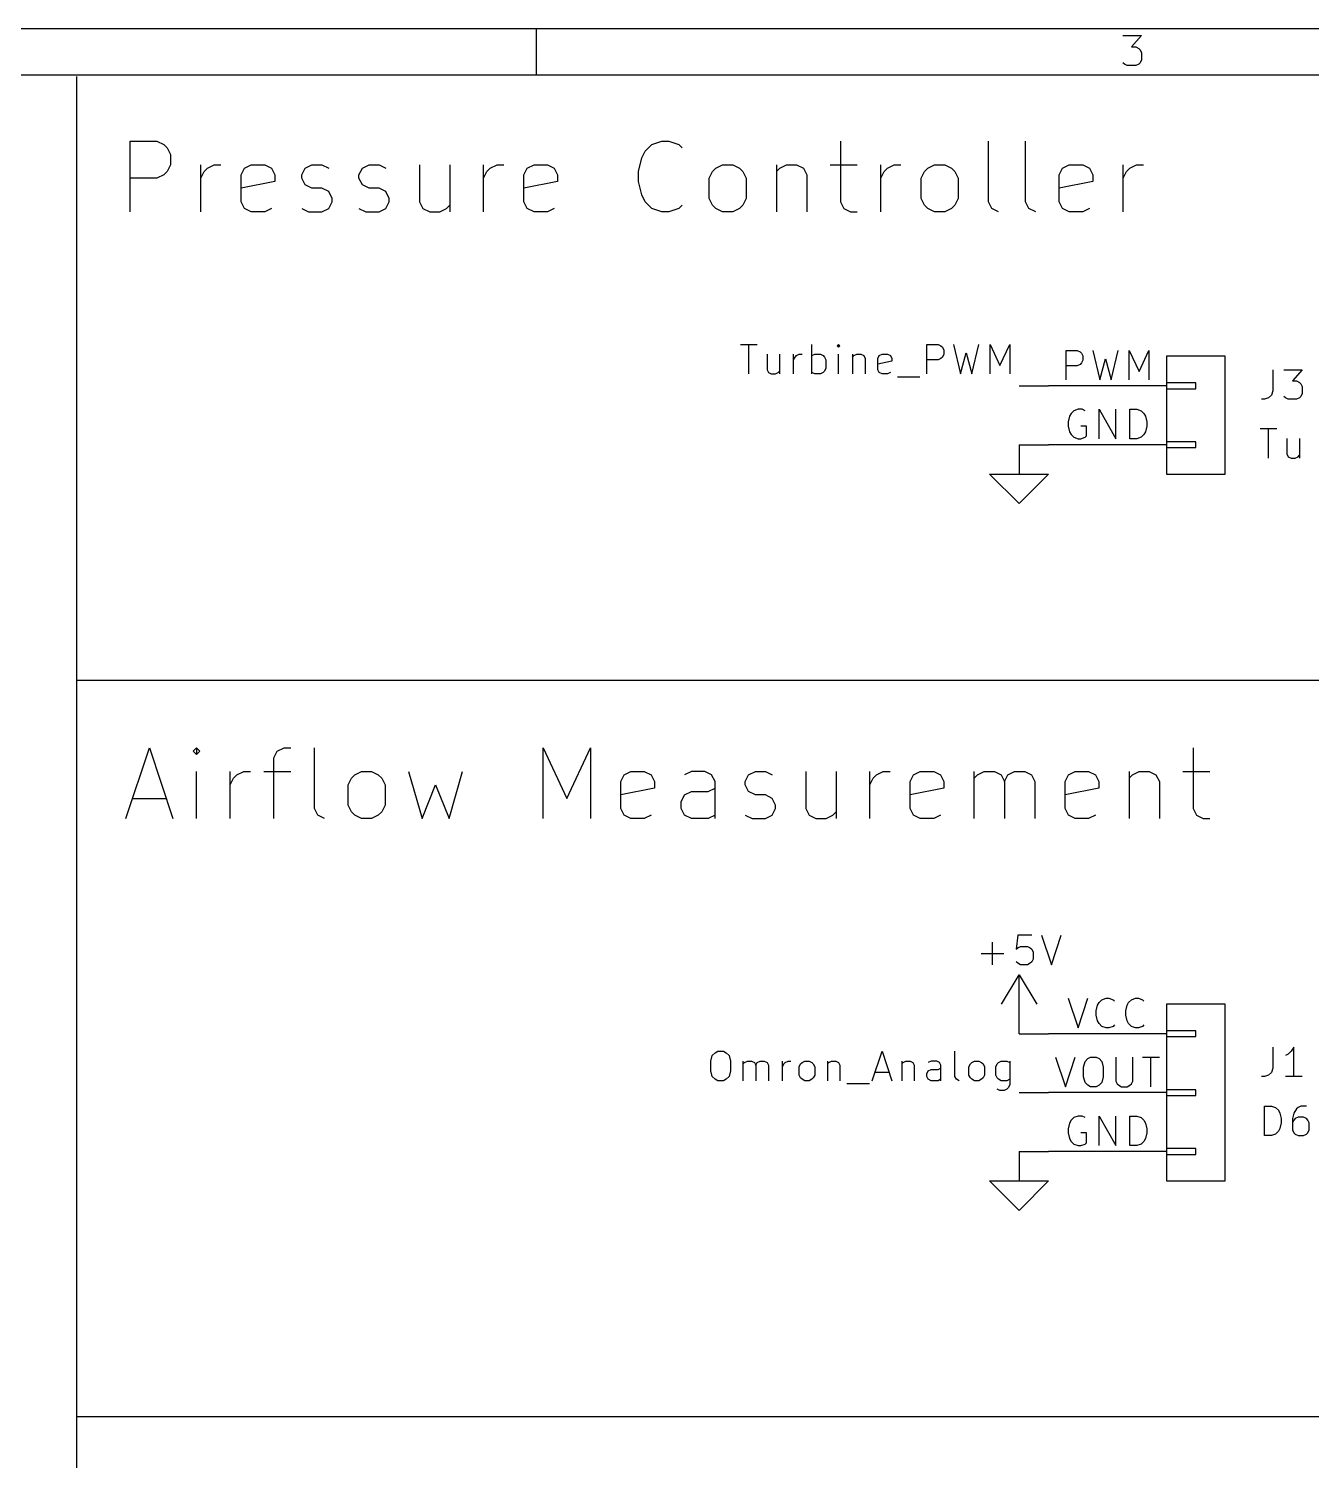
# Model space of a CAD drawing. Header units: inches. Extents: x 0.39 to 7.87, y -5.43 to -0.39.
# Drawn here: x 3.469 to 5.646, y -2.824 to -0.394 of the extents above; entities that cross this region are included whole.
import ezdxf

# ---------------------------------------------------------------- set-up
doc = ezdxf.new("R2010")
doc.units = ezdxf.units.IN
doc.header["$MEASUREMENT"] = 0
for name, color, linetype in [('GREENSIXTYFIVE', 129, 'CONTINUOUS'), ('LIGHTBLUE', 172, 'CONTINUOUS'), ('LIGHTGREEN', 92, 'CONTINUOUS'), ('LIGHTRED', 12, 'CONTINUOUS'), ('RED', 14, 'CONTINUOUS'), ('REDSIX', 19, 'CONTINUOUS'), ('WHITE', 250, 'CONTINUOUS')]:
    doc.layers.add(name, color=color, linetype=linetype)

msp = doc.modelspace()

# ---------------------------------------------------------------- linework, layer by layer
at = {"layer": 'GREENSIXTYFIVE', "linetype": 'CONTINUOUS'}
for p, q in [((5.5806, -0.9728), (5.5806, -1.0085)), ((5.5806, -0.9728), (5.5806, -1.0085)), ((5.5996, -0.9728), (5.6306, -0.9728)), ((5.5996, -0.9728), (5.6306, -0.9728)), ((5.6306, -0.9728), (5.6139, -0.9918)), ((5.6306, -0.9728), (5.6139, -0.9918)), ((5.6139, -0.9918), (5.621, -0.9918)), ((5.6139, -0.9918), (5.621, -0.9918)), ((5.621, -0.9918), (5.6258, -0.9942)), ((5.621, -0.9918), (5.6258, -0.9942)), ((5.6258, -0.9942), (5.6282, -0.9966)), ((5.6258, -0.9942), (5.6282, -0.9966)), ((5.5734, -1.0204), (5.5663, -1.0228)), ((5.5734, -1.0204), (5.5663, -1.0228)), ((5.5782, -1.0157), (5.5734, -1.0204)), ((5.5782, -1.0157), (5.5734, -1.0204)), ((5.5806, -1.0085), (5.5782, -1.0157)), ((5.5806, -1.0085), (5.5782, -1.0157)), ((5.602, -1.0204), (5.5996, -1.018)), ((5.602, -1.0204), (5.5996, -1.018)), ((5.6068, -1.0228), (5.602, -1.0204)), ((5.6068, -1.0228), (5.602, -1.0204)), ((5.6258, -1.0204), (5.621, -1.0228)), ((5.6258, -1.0204), (5.621, -1.0228)), ((5.6282, -1.018), (5.6258, -1.0204)), ((5.6282, -1.018), (5.6258, -1.0204)), ((5.6282, -0.9966), (5.6306, -1.0014)), ((5.6282, -0.9966), (5.6306, -1.0014)), ((5.6306, -1.0133), (5.6282, -1.018)), ((5.6306, -1.0133), (5.6282, -1.018)), ((5.6306, -1.0014), (5.6306, -1.0133)), ((5.6306, -1.0014), (5.6306, -1.0133)), ((5.5663, -1.0228), (5.5615, -1.0228)), ((5.5663, -1.0228), (5.5615, -1.0228)), ((5.621, -1.0228), (5.6068, -1.0228)), ((5.621, -1.0228), (5.6068, -1.0228)), ((5.5591, -1.0728), (5.5877, -1.0728)), ((5.5591, -1.0728), (5.5877, -1.0728)), ((5.5734, -1.1228), (5.5734, -1.0728)), ((5.5734, -1.1228), (5.5734, -1.0728)), ((5.6044, -1.0895), (5.6044, -1.1157)), ((5.6044, -1.0895), (5.6044, -1.1157)), ((5.6258, -1.0895), (5.6258, -1.1228)), ((5.6258, -1.0895), (5.6258, -1.1228)), ((5.6044, -1.1157), (5.6068, -1.1204)), ((5.6044, -1.1157), (5.6068, -1.1204)), ((5.6234, -1.1204), (5.6258, -1.118)), ((5.6234, -1.1204), (5.6258, -1.118)), ((5.6068, -1.1204), (5.6115, -1.1228)), ((5.6068, -1.1204), (5.6115, -1.1228)), ((5.6115, -1.1228), (5.6187, -1.1228)), ((5.6115, -1.1228), (5.6187, -1.1228)), ((5.6187, -1.1228), (5.6234, -1.1204)), ((5.6187, -1.1228), (5.6234, -1.1204)), ((5.1476, -1.9328), (5.1452, -1.9566)), ((5.1476, -1.9328), (5.1452, -1.9566)), ((5.1714, -1.9328), (5.1476, -1.9328)), ((5.1714, -1.9328), (5.1476, -1.9328)), ((5.1881, -1.9328), (5.2048, -1.9828)), ((5.1881, -1.9328), (5.2048, -1.9828)), ((5.2048, -1.9828), (5.2214, -1.9328)), ((5.2048, -1.9828), (5.2214, -1.9328)), ((5.0857, -1.9638), (5.1238, -1.9638)), ((5.0857, -1.9638), (5.1238, -1.9638)), ((5.1048, -1.9828), (5.1048, -1.9447)), ((5.1048, -1.9828), (5.1048, -1.9447)), ((5.1452, -1.9566), (5.1476, -1.9542)), ((5.1452, -1.9566), (5.1476, -1.9542)), ((5.1476, -1.9542), (5.1524, -1.9519)), ((5.1476, -1.9542), (5.1524, -1.9519)), ((5.1524, -1.9519), (5.1643, -1.9519)), ((5.1524, -1.9519), (5.1643, -1.9519)), ((5.1643, -1.9519), (5.169, -1.9542)), ((5.1643, -1.9519), (5.169, -1.9542)), ((5.169, -1.9542), (5.1714, -1.9566)), ((5.169, -1.9542), (5.1714, -1.9566)), ((5.1714, -1.9566), (5.1738, -1.9614)), ((5.1714, -1.9566), (5.1738, -1.9614)), ((5.1738, -1.9614), (5.1738, -1.9733)), ((5.1738, -1.9614), (5.1738, -1.9733)), ((5.1476, -1.9804), (5.1452, -1.978)), ((5.1476, -1.9804), (5.1452, -1.978)), ((5.1524, -1.9828), (5.1476, -1.9804)), ((5.1524, -1.9828), (5.1476, -1.9804)), ((5.1643, -1.9828), (5.1524, -1.9828)), ((5.1643, -1.9828), (5.1524, -1.9828)), ((5.169, -1.9804), (5.1643, -1.9828)), ((5.169, -1.9804), (5.1643, -1.9828)), ((5.1714, -1.978), (5.169, -1.9804)), ((5.1714, -1.978), (5.169, -1.9804)), ((5.1738, -1.9733), (5.1714, -1.978)), ((5.1738, -1.9733), (5.1714, -1.978)), ((5.5806, -2.1228), (5.5806, -2.1585)), ((5.5806, -2.1228), (5.5806, -2.1585)), ((5.6068, -2.1347), (5.602, -2.1371)), ((5.6068, -2.1347), (5.602, -2.1371)), ((5.6115, -2.1299), (5.6068, -2.1347)), ((5.6115, -2.1299), (5.6068, -2.1347)), ((5.6163, -2.1228), (5.6115, -2.1299)), ((5.6163, -2.1228), (5.6115, -2.1299)), ((5.6163, -2.1728), (5.6163, -2.1228)), ((5.6163, -2.1728), (5.6163, -2.1228)), ((5.5806, -2.1585), (5.5782, -2.1657)), ((5.5806, -2.1585), (5.5782, -2.1657)), ((5.5663, -2.1728), (5.5615, -2.1728)), ((5.5663, -2.1728), (5.5615, -2.1728)), ((5.5734, -2.1704), (5.5663, -2.1728)), ((5.5734, -2.1704), (5.5663, -2.1728)), ((5.5782, -2.1657), (5.5734, -2.1704)), ((5.5782, -2.1657), (5.5734, -2.1704)), ((5.6306, -2.1728), (5.602, -2.1728)), ((5.6306, -2.1728), (5.602, -2.1728)), ((5.5663, -2.2728), (5.5663, -2.2228)), ((5.5663, -2.2228), (5.5782, -2.2228)), ((5.5663, -2.2728), (5.5663, -2.2228)), ((5.5663, -2.2228), (5.5782, -2.2228)), ((5.5782, -2.2228), (5.5853, -2.2252)), ((5.5782, -2.2228), (5.5853, -2.2252)), ((5.5853, -2.2252), (5.5901, -2.2299)), ((5.5853, -2.2252), (5.5901, -2.2299)), ((5.5901, -2.2299), (5.5925, -2.2347)), ((5.5901, -2.2299), (5.5925, -2.2347)), ((5.5925, -2.2347), (5.5949, -2.2442)), ((5.5925, -2.2347), (5.5949, -2.2442)), ((5.6163, -2.2347), (5.6139, -2.2442)), ((5.6163, -2.2347), (5.6139, -2.2442)), ((5.621, -2.2276), (5.6163, -2.2347)), ((5.621, -2.2276), (5.6163, -2.2347)), ((5.6234, -2.2252), (5.621, -2.2276)), ((5.6234, -2.2252), (5.621, -2.2276)), ((5.6282, -2.2228), (5.6234, -2.2252)), ((5.6282, -2.2228), (5.6234, -2.2252)), ((5.6377, -2.2228), (5.6282, -2.2228)), ((5.6377, -2.2228), (5.6282, -2.2228)), ((5.5949, -2.2514), (5.5925, -2.2609)), ((5.5949, -2.2514), (5.5925, -2.2609)), ((5.5949, -2.2442), (5.5949, -2.2514)), ((5.5949, -2.2442), (5.5949, -2.2514)), ((5.6139, -2.2442), (5.6139, -2.2633)), ((5.6139, -2.2442), (5.6139, -2.2633)), ((5.6163, -2.2466), (5.6139, -2.2514)), ((5.6163, -2.2466), (5.6139, -2.2514)), ((5.6187, -2.2442), (5.6163, -2.2466)), ((5.6187, -2.2442), (5.6163, -2.2466)), ((5.6234, -2.2418), (5.6187, -2.2442)), ((5.6234, -2.2418), (5.6187, -2.2442)), ((5.6329, -2.2418), (5.6234, -2.2418)), ((5.6329, -2.2418), (5.6234, -2.2418)), ((5.6377, -2.2442), (5.6329, -2.2418)), ((5.6377, -2.2442), (5.6329, -2.2418)), ((5.6401, -2.2466), (5.6377, -2.2442)), ((5.6401, -2.2466), (5.6377, -2.2442)), ((5.6425, -2.2514), (5.6401, -2.2466)), ((5.6425, -2.2514), (5.6401, -2.2466)), ((5.6425, -2.2633), (5.6425, -2.2514)), ((5.6425, -2.2633), (5.6425, -2.2514)), ((5.5782, -2.2728), (5.5663, -2.2728)), ((5.5782, -2.2728), (5.5663, -2.2728)), ((5.5853, -2.2704), (5.5782, -2.2728)), ((5.5853, -2.2704), (5.5782, -2.2728)), ((5.5901, -2.2657), (5.5853, -2.2704)), ((5.5901, -2.2657), (5.5853, -2.2704)), ((5.5925, -2.2609), (5.5901, -2.2657)), ((5.5925, -2.2609), (5.5901, -2.2657)), ((5.6139, -2.2633), (5.6163, -2.268)), ((5.6139, -2.2633), (5.6163, -2.268)), ((5.6163, -2.268), (5.6187, -2.2704)), ((5.6163, -2.268), (5.6187, -2.2704)), ((5.6187, -2.2704), (5.6234, -2.2728)), ((5.6187, -2.2704), (5.6234, -2.2728)), ((5.6234, -2.2728), (5.6329, -2.2728)), ((5.6234, -2.2728), (5.6329, -2.2728)), ((5.6329, -2.2728), (5.6377, -2.2704)), ((5.6329, -2.2728), (5.6377, -2.2704)), ((5.6377, -2.2704), (5.6401, -2.268)), ((5.6377, -2.2704), (5.6401, -2.268)), ((5.6401, -2.268), (5.6425, -2.2633)), ((5.6401, -2.268), (5.6425, -2.2633))]:
    msp.add_line(p, q, dxfattribs=at)
at = {"layer": 'LIGHTBLUE', "linetype": 'CONTINUOUS'}
for p, q in [((3.55, -0.475), (3.55, -4.1)), ((3.6409, -0.7047), (3.6409, -0.5847)), ((3.6409, -0.5847), (3.6866, -0.5847)), ((3.6866, -0.5847), (3.698, -0.5904)), ((3.698, -0.5904), (3.7038, -0.5961)), ((3.7038, -0.5961), (3.7095, -0.6076)), ((3.7095, -0.6076), (3.7095, -0.6247)), ((4.5095, -0.6133), (4.5152, -0.6018)), ((4.5152, -0.6018), (4.5266, -0.5904)), ((4.5266, -0.5904), (4.5438, -0.5847)), ((4.5438, -0.5847), (4.5552, -0.5847)), ((4.5552, -0.5847), (4.5723, -0.5904)), ((4.5723, -0.5904), (4.5781, -0.5961)), ((4.8466, -0.5847), (4.8466, -0.6876)), ((5.0981, -0.6876), (5.0981, -0.5847)), ((5.1609, -0.6876), (5.1609, -0.5847)), ((3.7095, -0.6247), (3.7038, -0.6361)), ((3.7609, -0.7047), (3.7609, -0.6247)), ((3.7666, -0.6361), (3.7723, -0.6304)), ((3.7723, -0.6304), (3.7838, -0.6247)), ((3.7838, -0.6247), (3.7952, -0.6247)), ((3.8295, -0.6418), (3.8352, -0.6304)), ((3.8352, -0.6304), (3.8466, -0.6247)), ((3.8466, -0.6247), (3.8695, -0.6247)), ((3.8695, -0.6247), (3.8809, -0.6304)), ((3.8809, -0.6304), (3.8866, -0.6418)), ((3.9323, -0.6418), (3.9381, -0.6304)), ((3.9381, -0.6304), (3.9495, -0.6247)), ((3.9495, -0.6247), (3.9666, -0.6247)), ((3.9666, -0.6247), (3.9781, -0.6304)), ((4.0295, -0.6418), (4.0352, -0.6304)), ((4.0352, -0.6304), (4.0466, -0.6247)), ((4.0466, -0.6247), (4.0638, -0.6247)), ((4.0638, -0.6247), (4.0752, -0.6304)), ((4.1323, -0.6247), (4.1323, -0.6876)), ((4.1838, -0.6247), (4.1838, -0.7047)), ((4.2409, -0.7047), (4.2409, -0.6247)), ((4.2466, -0.6361), (4.2523, -0.6304)), ((4.2523, -0.6304), (4.2638, -0.6247)), ((4.2638, -0.6247), (4.2752, -0.6247)), ((4.3095, -0.6418), (4.3152, -0.6304)), ((4.3152, -0.6304), (4.3266, -0.6247)), ((4.3266, -0.6247), (4.3495, -0.6247)), ((4.3495, -0.6247), (4.3609, -0.6304)), ((4.3609, -0.6304), (4.3666, -0.6418)), ((4.5038, -0.6361), (4.5095, -0.6133)), ((4.6295, -0.6361), (4.6352, -0.6304)), ((4.6352, -0.6304), (4.6466, -0.6247)), ((4.6466, -0.6247), (4.6638, -0.6247)), ((4.6638, -0.6247), (4.6752, -0.6304)), ((4.6752, -0.6304), (4.6809, -0.6361)), ((4.7381, -0.6247), (4.7381, -0.7047)), ((4.7381, -0.6361), (4.7438, -0.6304)), ((4.7438, -0.6304), (4.7552, -0.6247)), ((4.7552, -0.6247), (4.7723, -0.6247)), ((4.7723, -0.6247), (4.7838, -0.6304)), ((4.7838, -0.6304), (4.7895, -0.6418)), ((4.8295, -0.6247), (4.8752, -0.6247)), ((4.9152, -0.7047), (4.9152, -0.6247)), ((4.9209, -0.6361), (4.9266, -0.6304)), ((4.9266, -0.6304), (4.938, -0.6247)), ((4.938, -0.6247), (4.9495, -0.6247)), ((4.9895, -0.6361), (4.9952, -0.6304)), ((4.9952, -0.6304), (5.0066, -0.6247)), ((5.0066, -0.6247), (5.0238, -0.6247)), ((5.0238, -0.6247), (5.0352, -0.6304)), ((5.0352, -0.6304), (5.0409, -0.6361)), ((5.2181, -0.6418), (5.2238, -0.6304)), ((5.2238, -0.6304), (5.2352, -0.6247)), ((5.2352, -0.6247), (5.2581, -0.6247)), ((5.2581, -0.6247), (5.2695, -0.6304)), ((5.2695, -0.6304), (5.2752, -0.6418)), ((5.3266, -0.7047), (5.3266, -0.6247)), ((5.3323, -0.6361), (5.3381, -0.6304)), ((5.3381, -0.6304), (5.3495, -0.6247)), ((5.3495, -0.6247), (5.3609, -0.6247)), ((3.6866, -0.6476), (3.6409, -0.6476)), ((3.698, -0.6418), (3.6866, -0.6476)), ((3.7038, -0.6361), (3.698, -0.6418)), ((3.7609, -0.6476), (3.7666, -0.6361)), ((3.8295, -0.6876), (3.8295, -0.6418)), ((3.8866, -0.6533), (3.8295, -0.6647)), ((3.8866, -0.6418), (3.8866, -0.6533)), ((3.9323, -0.6476), (3.9323, -0.6418)), ((3.9381, -0.659), (3.9323, -0.6476)), ((4.0295, -0.6476), (4.0295, -0.6418)), ((4.0352, -0.659), (4.0295, -0.6476)), ((4.2409, -0.6476), (4.2466, -0.6361)), ((4.3095, -0.6876), (4.3095, -0.6418)), ((4.3666, -0.6533), (4.3095, -0.6647)), ((4.3666, -0.6418), (4.3666, -0.6533)), ((4.5038, -0.6533), (4.5038, -0.6361)), ((4.5095, -0.6761), (4.5038, -0.6533)), ((4.6238, -0.6476), (4.6295, -0.6361)), ((4.6238, -0.6818), (4.6238, -0.6476)), ((4.6809, -0.6361), (4.6866, -0.6476)), ((4.6866, -0.6476), (4.6866, -0.6818)), ((4.7895, -0.6418), (4.7895, -0.7047)), ((4.9152, -0.6476), (4.9209, -0.6361)), ((4.9838, -0.6476), (4.9895, -0.6361)), ((4.9838, -0.6818), (4.9838, -0.6476)), ((5.0409, -0.6361), (5.0466, -0.6476)), ((5.0466, -0.6476), (5.0466, -0.6818)), ((5.2181, -0.6876), (5.2181, -0.6418)), ((5.2752, -0.6533), (5.2181, -0.6647)), ((5.2752, -0.6418), (5.2752, -0.6533)), ((5.3266, -0.6476), (5.3323, -0.6361)), ((3.9495, -0.6647), (3.9381, -0.659)), ((3.9666, -0.6647), (3.9495, -0.6647)), ((3.9781, -0.6704), (3.9666, -0.6647)), ((3.9838, -0.6818), (3.9781, -0.6704)), ((4.0466, -0.6647), (4.0352, -0.659)), ((4.0638, -0.6647), (4.0466, -0.6647)), ((4.0752, -0.6704), (4.0638, -0.6647)), ((4.0809, -0.6818), (4.0752, -0.6704)), ((4.5152, -0.6876), (4.5095, -0.6761)), ((3.8352, -0.699), (3.8295, -0.6876)), ((3.8466, -0.7047), (3.8352, -0.699)), ((3.8695, -0.7047), (3.8466, -0.7047)), ((3.8809, -0.699), (3.8695, -0.7047)), ((3.9323, -0.699), (3.9438, -0.7047)), ((3.9438, -0.7047), (3.9666, -0.7047)), ((3.9666, -0.7047), (3.9781, -0.699)), ((3.9781, -0.699), (3.9838, -0.6876)), ((3.9838, -0.6876), (3.9838, -0.6818)), ((4.0295, -0.699), (4.0409, -0.7047)), ((4.0409, -0.7047), (4.0638, -0.7047)), ((4.0638, -0.7047), (4.0752, -0.699)), ((4.0752, -0.699), (4.0809, -0.6876)), ((4.0809, -0.6876), (4.0809, -0.6818)), ((4.1323, -0.6876), (4.138, -0.699)), ((4.138, -0.699), (4.1495, -0.7047)), ((4.1495, -0.7047), (4.1666, -0.7047)), ((4.1666, -0.7047), (4.178, -0.699)), ((4.178, -0.699), (4.1838, -0.6933)), ((4.3152, -0.699), (4.3095, -0.6876)), ((4.3266, -0.7047), (4.3152, -0.699)), ((4.3495, -0.7047), (4.3266, -0.7047)), ((4.3609, -0.699), (4.3495, -0.7047)), ((4.5266, -0.699), (4.5152, -0.6876)), ((4.5438, -0.7047), (4.5266, -0.699)), ((4.5552, -0.7047), (4.5438, -0.7047)), ((4.5723, -0.699), (4.5552, -0.7047)), ((4.5781, -0.6933), (4.5723, -0.699)), ((4.6295, -0.6933), (4.6238, -0.6818)), ((4.6352, -0.699), (4.6295, -0.6933)), ((4.6466, -0.7047), (4.6352, -0.699)), ((4.6638, -0.7047), (4.6466, -0.7047)), ((4.6752, -0.699), (4.6638, -0.7047)), ((4.6809, -0.6933), (4.6752, -0.699)), ((4.6866, -0.6818), (4.6809, -0.6933)), ((4.8466, -0.6876), (4.8523, -0.699)), ((4.8523, -0.699), (4.8638, -0.7047)), ((4.8638, -0.7047), (4.8752, -0.7047)), ((4.9895, -0.6933), (4.9838, -0.6818)), ((4.9952, -0.699), (4.9895, -0.6933)), ((5.0066, -0.7047), (4.9952, -0.699)), ((5.0238, -0.7047), (5.0066, -0.7047)), ((5.0352, -0.699), (5.0238, -0.7047)), ((5.0409, -0.6933), (5.0352, -0.699)), ((5.0466, -0.6818), (5.0409, -0.6933)), ((5.1038, -0.699), (5.0981, -0.6876)), ((5.1152, -0.7047), (5.1038, -0.699)), ((5.1666, -0.699), (5.1609, -0.6876)), ((5.1781, -0.7047), (5.1666, -0.699)), ((5.2238, -0.699), (5.2181, -0.6876)), ((5.2352, -0.7047), (5.2238, -0.699)), ((5.2581, -0.7047), (5.2352, -0.7047)), ((5.2695, -0.699), (5.2581, -0.7047)), ((3.6338, -1.7347), (3.6738, -1.6147)), ((3.6738, -1.6147), (3.7138, -1.7347)), ((3.7538, -1.6147), (3.748, -1.6204)), ((3.748, -1.6204), (3.7538, -1.6261)), ((3.7595, -1.6204), (3.7538, -1.6147)), ((3.7538, -1.6147), (3.7538, -1.6261)), ((3.7538, -1.6261), (3.7595, -1.6204)), ((3.8852, -1.6318), (3.8909, -1.6204)), ((3.8909, -1.6204), (3.9023, -1.6147)), ((3.9023, -1.6147), (3.9138, -1.6147)), ((3.9538, -1.7176), (3.9538, -1.6147)), ((4.3423, -1.7347), (4.3423, -1.6147)), ((4.3423, -1.6147), (4.3823, -1.7004)), ((4.3823, -1.7004), (4.4223, -1.6147)), ((4.4223, -1.6147), (4.4223, -1.7347)), ((5.4452, -1.6147), (5.4452, -1.7176)), ((3.8852, -1.7347), (3.8852, -1.6318)), ((3.7538, -1.7347), (3.7538, -1.6547)), ((3.8109, -1.7347), (3.8109, -1.6547)), ((3.8109, -1.6776), (3.8166, -1.6661)), ((3.8166, -1.6661), (3.8223, -1.6604)), ((3.8223, -1.6604), (3.8338, -1.6547)), ((3.8338, -1.6547), (3.8452, -1.6547)), ((3.868, -1.6547), (3.9138, -1.6547)), ((4.0109, -1.6776), (4.0166, -1.6661)), ((4.0166, -1.6661), (4.0223, -1.6604)), ((4.0223, -1.6604), (4.0338, -1.6547)), ((4.0338, -1.6547), (4.0509, -1.6547)), ((4.0509, -1.6547), (4.0623, -1.6604)), ((4.0623, -1.6604), (4.0681, -1.6661)), ((4.0681, -1.6661), (4.0738, -1.6776)), ((4.1138, -1.6547), (4.1366, -1.7347)), ((4.1823, -1.7347), (4.2052, -1.6547)), ((4.4738, -1.6718), (4.4795, -1.6604)), ((4.4738, -1.7176), (4.4738, -1.6718)), ((4.4795, -1.6604), (4.4909, -1.6547)), ((4.4909, -1.6547), (4.5138, -1.6547)), ((4.5138, -1.6547), (4.5252, -1.6604)), ((4.5252, -1.6604), (4.5309, -1.6718)), ((4.5309, -1.6718), (4.5309, -1.6833)), ((4.5938, -1.6547), (4.5823, -1.6604)), ((4.6166, -1.6547), (4.5938, -1.6547)), ((4.628, -1.6604), (4.6166, -1.6547)), ((4.6338, -1.6718), (4.628, -1.6604)), ((4.6338, -1.7347), (4.6338, -1.6718)), ((4.6852, -1.6718), (4.6909, -1.6604)), ((4.6852, -1.6776), (4.6852, -1.6718)), ((4.6909, -1.6604), (4.7023, -1.6547)), ((4.7023, -1.6547), (4.7195, -1.6547)), ((4.7195, -1.6547), (4.7309, -1.6604)), ((4.788, -1.6547), (4.788, -1.7176)), ((4.8395, -1.6547), (4.8395, -1.7347)), ((4.8966, -1.7347), (4.8966, -1.6547)), ((4.8966, -1.6776), (4.9023, -1.6661)), ((4.9023, -1.6661), (4.908, -1.6604)), ((4.908, -1.6604), (4.9195, -1.6547)), ((4.9195, -1.6547), (4.9309, -1.6547)), ((4.9652, -1.6718), (4.9709, -1.6604)), ((4.9652, -1.7176), (4.9652, -1.6718)), ((4.9709, -1.6604), (4.9823, -1.6547)), ((4.9823, -1.6547), (5.0052, -1.6547)), ((5.0052, -1.6547), (5.0166, -1.6604)), ((5.0166, -1.6604), (5.0223, -1.6718)), ((5.0223, -1.6718), (5.0223, -1.6833)), ((5.0738, -1.7347), (5.0738, -1.6547)), ((5.0738, -1.6661), (5.0795, -1.6604)), ((5.0795, -1.6604), (5.0909, -1.6547)), ((5.0909, -1.6547), (5.108, -1.6547)), ((5.108, -1.6547), (5.1195, -1.6604)), ((5.1195, -1.6604), (5.1252, -1.6718)), ((5.1252, -1.6718), (5.1309, -1.6604)), ((5.1252, -1.6718), (5.1252, -1.7347)), ((5.1309, -1.6604), (5.1423, -1.6547)), ((5.1423, -1.6547), (5.1595, -1.6547)), ((5.1595, -1.6547), (5.1709, -1.6604)), ((5.1709, -1.6604), (5.1766, -1.6718)), ((5.1766, -1.6718), (5.1766, -1.7347)), ((5.228, -1.6718), (5.2338, -1.6604)), ((5.228, -1.7176), (5.228, -1.6718)), ((5.2338, -1.6604), (5.2452, -1.6547)), ((5.2452, -1.6547), (5.268, -1.6547)), ((5.268, -1.6547), (5.2795, -1.6604)), ((5.2795, -1.6604), (5.2852, -1.6718)), ((5.2852, -1.6718), (5.2852, -1.6833)), ((5.3366, -1.6547), (5.3366, -1.7347)), ((5.3366, -1.6661), (5.3423, -1.6604)), ((5.3423, -1.6604), (5.3538, -1.6547)), ((5.3538, -1.6547), (5.3709, -1.6547)), ((5.3709, -1.6547), (5.3823, -1.6604)), ((5.3823, -1.6604), (5.3881, -1.6718)), ((5.3881, -1.6718), (5.3881, -1.7347)), ((5.428, -1.6547), (5.4738, -1.6547)), ((3.6452, -1.7004), (3.7023, -1.7004)), ((4.0109, -1.7118), (4.0109, -1.6776)), ((4.0738, -1.6776), (4.0738, -1.7118)), ((4.1366, -1.7347), (4.1595, -1.6776)), ((4.1595, -1.6776), (4.1823, -1.7347)), ((4.5309, -1.6833), (4.4738, -1.6947)), ((4.5766, -1.7061), (4.5823, -1.6947)), ((4.5823, -1.6947), (4.5938, -1.689)), ((4.5938, -1.689), (4.6223, -1.689)), ((4.6223, -1.689), (4.6338, -1.6833)), ((4.6909, -1.689), (4.6852, -1.6776)), ((4.7023, -1.6947), (4.6909, -1.689)), ((4.7195, -1.6947), (4.7023, -1.6947)), ((4.7309, -1.7004), (4.7195, -1.6947)), ((4.7366, -1.7118), (4.7309, -1.7004)), ((5.0223, -1.6833), (4.9652, -1.6947)), ((5.2852, -1.6833), (5.228, -1.6947)), ((3.9595, -1.729), (3.9538, -1.7176)), ((4.0166, -1.7233), (4.0109, -1.7118)), ((4.0223, -1.729), (4.0166, -1.7233)), ((4.0681, -1.7233), (4.0623, -1.729)), ((4.0738, -1.7118), (4.0681, -1.7233)), ((4.4795, -1.729), (4.4738, -1.7176)), ((4.5766, -1.7176), (4.5766, -1.7061)), ((4.5823, -1.729), (4.5766, -1.7176)), ((4.7309, -1.729), (4.7366, -1.7176)), ((4.7366, -1.7176), (4.7366, -1.7118)), ((4.788, -1.7176), (4.7938, -1.729)), ((4.8338, -1.729), (4.8395, -1.7233)), ((4.9709, -1.729), (4.9652, -1.7176)), ((5.2338, -1.729), (5.228, -1.7176)), ((5.4452, -1.7176), (5.4509, -1.729)), ((3.9709, -1.7347), (3.9595, -1.729)), ((4.0338, -1.7347), (4.0223, -1.729)), ((4.0509, -1.7347), (4.0338, -1.7347)), ((4.0623, -1.729), (4.0509, -1.7347)), ((4.4909, -1.7347), (4.4795, -1.729)), ((4.5138, -1.7347), (4.4909, -1.7347)), ((4.5252, -1.729), (4.5138, -1.7347)), ((4.5938, -1.7347), (4.5823, -1.729)), ((4.6223, -1.7347), (4.5938, -1.7347)), ((4.6338, -1.729), (4.6223, -1.7347)), ((4.6852, -1.729), (4.6966, -1.7347)), ((4.6966, -1.7347), (4.7195, -1.7347)), ((4.7195, -1.7347), (4.7309, -1.729)), ((4.7938, -1.729), (4.8052, -1.7347)), ((4.8052, -1.7347), (4.8223, -1.7347)), ((4.8223, -1.7347), (4.8338, -1.729)), ((4.9823, -1.7347), (4.9709, -1.729)), ((5.0052, -1.7347), (4.9823, -1.7347)), ((5.0166, -1.729), (5.0052, -1.7347)), ((5.2452, -1.7347), (5.2338, -1.729)), ((5.268, -1.7347), (5.2452, -1.7347)), ((5.2795, -1.729), (5.268, -1.7347)), ((5.4509, -1.729), (5.4623, -1.7347)), ((5.4623, -1.7347), (5.4738, -1.7347))]:
    msp.add_line(p, q, dxfattribs=at)
at = {"layer": 'LIGHTGREEN', "linetype": 'CONTINUOUS'}
for p, q in [((5.15, -1), (5.2, -1)), ((5.15, -1.1), (5.2, -1.1)), ((3.55, -1.5), (7.8, -1.5)), ((5.15, -2.1), (5.2, -2.1)), ((5.15, -2.2), (5.2, -2.2)), ((5.15, -2.3), (5.2, -2.3)), ((3.55, -2.75), (7.8, -2.75))]:
    msp.add_line(p, q, dxfattribs=at)
at = {"layer": 'LIGHTRED', "linetype": 'CONTINUOUS'}
for p, q in [((5.2298, -0.9899), (5.2298, -0.9399)), ((5.2298, -0.9399), (5.2488, -0.9399)), ((5.2298, -0.9899), (5.2298, -0.9399)), ((5.2298, -0.9399), (5.2488, -0.9399)), ((5.2488, -0.9399), (5.2536, -0.9423)), ((5.2488, -0.9399), (5.2536, -0.9423)), ((5.2536, -0.9423), (5.256, -0.9446)), ((5.2536, -0.9423), (5.256, -0.9446)), ((5.256, -0.9446), (5.2583, -0.9494)), ((5.256, -0.9446), (5.2583, -0.9494)), ((5.275, -0.9399), (5.2869, -0.9899)), ((5.275, -0.9399), (5.2869, -0.9899)), ((5.306, -0.9899), (5.3179, -0.9399)), ((5.306, -0.9899), (5.3179, -0.9399)), ((5.3369, -0.9899), (5.3369, -0.9399)), ((5.3369, -0.9399), (5.3536, -0.9756)), ((5.3369, -0.9899), (5.3369, -0.9399)), ((5.3369, -0.9399), (5.3536, -0.9756)), ((5.3536, -0.9756), (5.3702, -0.9399)), ((5.3536, -0.9756), (5.3702, -0.9399)), ((5.3702, -0.9399), (5.3702, -0.9899)), ((5.3702, -0.9399), (5.3702, -0.9899)), ((5.2488, -0.9661), (5.2298, -0.9661)), ((5.2488, -0.9661), (5.2298, -0.9661)), ((5.2536, -0.9637), (5.2488, -0.9661)), ((5.2536, -0.9637), (5.2488, -0.9661)), ((5.256, -0.9613), (5.2536, -0.9637)), ((5.256, -0.9613), (5.2536, -0.9637)), ((5.2583, -0.9565), (5.256, -0.9613)), ((5.2583, -0.9565), (5.256, -0.9613)), ((5.2583, -0.9494), (5.2583, -0.9565)), ((5.2583, -0.9494), (5.2583, -0.9565)), ((5.2869, -0.9899), (5.2964, -0.9542)), ((5.2869, -0.9899), (5.2964, -0.9542)), ((5.2964, -0.9542), (5.306, -0.9899)), ((5.2964, -0.9542), (5.306, -0.9899)), ((5.2429, -1.0423), (5.2381, -1.047)), ((5.2429, -1.0423), (5.2381, -1.047)), ((5.25, -1.0399), (5.2429, -1.0423)), ((5.25, -1.0399), (5.2429, -1.0423)), ((5.2571, -1.0399), (5.25, -1.0399)), ((5.2571, -1.0399), (5.25, -1.0399)), ((5.2619, -1.0423), (5.2571, -1.0399)), ((5.2619, -1.0423), (5.2571, -1.0399)), ((5.2857, -1.0899), (5.2857, -1.0399)), ((5.2857, -1.0399), (5.3143, -1.0899)), ((5.2857, -1.0899), (5.2857, -1.0399)), ((5.2857, -1.0399), (5.3143, -1.0899)), ((5.3143, -1.0899), (5.3143, -1.0399)), ((5.3143, -1.0899), (5.3143, -1.0399)), ((5.3381, -1.0899), (5.3381, -1.0399)), ((5.3381, -1.0399), (5.35, -1.0399)), ((5.3381, -1.0899), (5.3381, -1.0399)), ((5.3381, -1.0399), (5.35, -1.0399)), ((5.35, -1.0399), (5.3571, -1.0423)), ((5.35, -1.0399), (5.3571, -1.0423)), ((5.3571, -1.0423), (5.3619, -1.047)), ((5.3571, -1.0423), (5.3619, -1.047)), ((5.2357, -1.0518), (5.2333, -1.0613)), ((5.2357, -1.0518), (5.2333, -1.0613)), ((5.2333, -1.0613), (5.2333, -1.0684)), ((5.2333, -1.0613), (5.2333, -1.0684)), ((5.2333, -1.0684), (5.2357, -1.078)), ((5.2333, -1.0684), (5.2357, -1.078)), ((5.2381, -1.047), (5.2357, -1.0518)), ((5.2381, -1.047), (5.2357, -1.0518)), ((5.2643, -1.0684), (5.2548, -1.0684)), ((5.2643, -1.0684), (5.2548, -1.0684)), ((5.2643, -1.0851), (5.2643, -1.0684)), ((5.2643, -1.0851), (5.2643, -1.0684)), ((5.3619, -1.047), (5.3643, -1.0518)), ((5.3619, -1.047), (5.3643, -1.0518)), ((5.3643, -1.0518), (5.3667, -1.0613)), ((5.3643, -1.0518), (5.3667, -1.0613)), ((5.3667, -1.0684), (5.3643, -1.078)), ((5.3667, -1.0684), (5.3643, -1.078)), ((5.3667, -1.0613), (5.3667, -1.0684)), ((5.3667, -1.0613), (5.3667, -1.0684)), ((5.2357, -1.078), (5.2381, -1.0827)), ((5.2357, -1.078), (5.2381, -1.0827)), ((5.2381, -1.0827), (5.2429, -1.0875)), ((5.2381, -1.0827), (5.2429, -1.0875)), ((5.2429, -1.0875), (5.25, -1.0899)), ((5.2429, -1.0875), (5.25, -1.0899)), ((5.25, -1.0899), (5.2548, -1.0899)), ((5.25, -1.0899), (5.2548, -1.0899)), ((5.2548, -1.0899), (5.2619, -1.0875)), ((5.2548, -1.0899), (5.2619, -1.0875)), ((5.2619, -1.0875), (5.2643, -1.0851)), ((5.2619, -1.0875), (5.2643, -1.0851)), ((5.35, -1.0899), (5.3381, -1.0899)), ((5.35, -1.0899), (5.3381, -1.0899)), ((5.3571, -1.0875), (5.35, -1.0899)), ((5.3571, -1.0875), (5.35, -1.0899)), ((5.3619, -1.0827), (5.3571, -1.0875)), ((5.3619, -1.0827), (5.3571, -1.0875)), ((5.3643, -1.078), (5.3619, -1.0827)), ((5.3643, -1.078), (5.3619, -1.0827)), ((5.2333, -2.0399), (5.25, -2.0899)), ((5.2333, -2.0399), (5.25, -2.0899)), ((5.25, -2.0899), (5.2667, -2.0399)), ((5.25, -2.0899), (5.2667, -2.0399)), ((5.2905, -2.0423), (5.2976, -2.0399)), ((5.2905, -2.0423), (5.2976, -2.0399)), ((5.2976, -2.0399), (5.3024, -2.0399)), ((5.2976, -2.0399), (5.3024, -2.0399)), ((5.3024, -2.0399), (5.3095, -2.0423)), ((5.3024, -2.0399), (5.3095, -2.0423)), ((5.3405, -2.0423), (5.3476, -2.0399)), ((5.3405, -2.0423), (5.3476, -2.0399)), ((5.3476, -2.0399), (5.3524, -2.0399)), ((5.3476, -2.0399), (5.3524, -2.0399)), ((5.3524, -2.0399), (5.3595, -2.0423)), ((5.3524, -2.0399), (5.3595, -2.0423)), ((5.281, -2.0613), (5.2833, -2.0518)), ((5.281, -2.0613), (5.2833, -2.0518)), ((5.281, -2.0684), (5.281, -2.0613)), ((5.281, -2.0684), (5.281, -2.0613)), ((5.2833, -2.0518), (5.2857, -2.047)), ((5.2833, -2.0518), (5.2857, -2.047)), ((5.2857, -2.047), (5.2905, -2.0423)), ((5.2857, -2.047), (5.2905, -2.0423)), ((5.3095, -2.0423), (5.3119, -2.0446)), ((5.3095, -2.0423), (5.3119, -2.0446)), ((5.331, -2.0613), (5.3333, -2.0518)), ((5.331, -2.0613), (5.3333, -2.0518)), ((5.331, -2.0684), (5.331, -2.0613)), ((5.331, -2.0684), (5.331, -2.0613)), ((5.3333, -2.0518), (5.3357, -2.047)), ((5.3333, -2.0518), (5.3357, -2.047)), ((5.3357, -2.047), (5.3405, -2.0423)), ((5.3357, -2.047), (5.3405, -2.0423)), ((5.3595, -2.0423), (5.3619, -2.0446)), ((5.3595, -2.0423), (5.3619, -2.0446)), ((5.2833, -2.078), (5.281, -2.0684)), ((5.2833, -2.078), (5.281, -2.0684)), ((5.2857, -2.0827), (5.2833, -2.078)), ((5.2857, -2.0827), (5.2833, -2.078)), ((5.2905, -2.0875), (5.2857, -2.0827)), ((5.2905, -2.0875), (5.2857, -2.0827)), ((5.2976, -2.0899), (5.2905, -2.0875)), ((5.2976, -2.0899), (5.2905, -2.0875)), ((5.3024, -2.0899), (5.2976, -2.0899)), ((5.3024, -2.0899), (5.2976, -2.0899)), ((5.3095, -2.0875), (5.3024, -2.0899)), ((5.3095, -2.0875), (5.3024, -2.0899)), ((5.3119, -2.0851), (5.3095, -2.0875)), ((5.3119, -2.0851), (5.3095, -2.0875)), ((5.3333, -2.078), (5.331, -2.0684)), ((5.3333, -2.078), (5.331, -2.0684)), ((5.3357, -2.0827), (5.3333, -2.078)), ((5.3357, -2.0827), (5.3333, -2.078)), ((5.3405, -2.0875), (5.3357, -2.0827)), ((5.3405, -2.0875), (5.3357, -2.0827)), ((5.3476, -2.0899), (5.3405, -2.0875)), ((5.3476, -2.0899), (5.3405, -2.0875)), ((5.3524, -2.0899), (5.3476, -2.0899)), ((5.3524, -2.0899), (5.3476, -2.0899)), ((5.3595, -2.0875), (5.3524, -2.0899)), ((5.3595, -2.0875), (5.3524, -2.0899)), ((5.3619, -2.0851), (5.3595, -2.0875)), ((5.3619, -2.0851), (5.3595, -2.0875)), ((5.2119, -2.1399), (5.2286, -2.1899)), ((5.2119, -2.1399), (5.2286, -2.1899)), ((5.2286, -2.1899), (5.2452, -2.1399)), ((5.2286, -2.1899), (5.2452, -2.1399)), ((5.2595, -2.1565), (5.2619, -2.147)), ((5.2595, -2.1565), (5.2619, -2.147)), ((5.2595, -2.1732), (5.2595, -2.1565)), ((5.2595, -2.1732), (5.2595, -2.1565)), ((5.2619, -2.147), (5.2667, -2.1423)), ((5.2619, -2.147), (5.2667, -2.1423)), ((5.2667, -2.1423), (5.2714, -2.1399)), ((5.2667, -2.1423), (5.2714, -2.1399)), ((5.2714, -2.1399), (5.2809, -2.1399)), ((5.2714, -2.1399), (5.2809, -2.1399)), ((5.2809, -2.1399), (5.2857, -2.1423)), ((5.2809, -2.1399), (5.2857, -2.1423)), ((5.2857, -2.1423), (5.2905, -2.147)), ((5.2857, -2.1423), (5.2905, -2.147)), ((5.2905, -2.147), (5.2929, -2.1565)), ((5.2905, -2.147), (5.2929, -2.1565)), ((5.2929, -2.1565), (5.2929, -2.1732)), ((5.2929, -2.1565), (5.2929, -2.1732)), ((5.3143, -2.1399), (5.3143, -2.1804)), ((5.3143, -2.1399), (5.3143, -2.1804)), ((5.3429, -2.1804), (5.3429, -2.1399)), ((5.3429, -2.1804), (5.3429, -2.1399)), ((5.3595, -2.1399), (5.3881, -2.1399)), ((5.3595, -2.1399), (5.3881, -2.1399)), ((5.3738, -2.1899), (5.3738, -2.1399)), ((5.3738, -2.1899), (5.3738, -2.1399)), ((5.2619, -2.1827), (5.2595, -2.1732)), ((5.2619, -2.1827), (5.2595, -2.1732)), ((5.2667, -2.1875), (5.2619, -2.1827)), ((5.2667, -2.1875), (5.2619, -2.1827)), ((5.2714, -2.1899), (5.2667, -2.1875)), ((5.2714, -2.1899), (5.2667, -2.1875)), ((5.2857, -2.1875), (5.2809, -2.1899)), ((5.2857, -2.1875), (5.2809, -2.1899)), ((5.2905, -2.1827), (5.2857, -2.1875)), ((5.2905, -2.1827), (5.2857, -2.1875)), ((5.2929, -2.1732), (5.2905, -2.1827)), ((5.2929, -2.1732), (5.2905, -2.1827)), ((5.3143, -2.1804), (5.3167, -2.1851)), ((5.3143, -2.1804), (5.3167, -2.1851)), ((5.3167, -2.1851), (5.319, -2.1875)), ((5.3167, -2.1851), (5.319, -2.1875)), ((5.319, -2.1875), (5.3238, -2.1899)), ((5.319, -2.1875), (5.3238, -2.1899)), ((5.3333, -2.1899), (5.3381, -2.1875)), ((5.3333, -2.1899), (5.3381, -2.1875)), ((5.3381, -2.1875), (5.3405, -2.1851)), ((5.3381, -2.1875), (5.3405, -2.1851)), ((5.3405, -2.1851), (5.3429, -2.1804)), ((5.3405, -2.1851), (5.3429, -2.1804)), ((5.2809, -2.1899), (5.2714, -2.1899)), ((5.2809, -2.1899), (5.2714, -2.1899)), ((5.3238, -2.1899), (5.3333, -2.1899)), ((5.3238, -2.1899), (5.3333, -2.1899)), ((5.2357, -2.2518), (5.2333, -2.2613)), ((5.2357, -2.2518), (5.2333, -2.2613)), ((5.2381, -2.247), (5.2357, -2.2518)), ((5.2381, -2.247), (5.2357, -2.2518)), ((5.2429, -2.2423), (5.2381, -2.247)), ((5.2429, -2.2423), (5.2381, -2.247)), ((5.25, -2.2399), (5.2429, -2.2423)), ((5.25, -2.2399), (5.2429, -2.2423)), ((5.2571, -2.2399), (5.25, -2.2399)), ((5.2571, -2.2399), (5.25, -2.2399)), ((5.2619, -2.2423), (5.2571, -2.2399)), ((5.2619, -2.2423), (5.2571, -2.2399)), ((5.2857, -2.2899), (5.2857, -2.2399)), ((5.2857, -2.2399), (5.3143, -2.2899)), ((5.2857, -2.2899), (5.2857, -2.2399)), ((5.2857, -2.2399), (5.3143, -2.2899)), ((5.3143, -2.2899), (5.3143, -2.2399)), ((5.3143, -2.2899), (5.3143, -2.2399)), ((5.3381, -2.2899), (5.3381, -2.2399)), ((5.3381, -2.2399), (5.35, -2.2399)), ((5.3381, -2.2899), (5.3381, -2.2399)), ((5.3381, -2.2399), (5.35, -2.2399)), ((5.35, -2.2399), (5.3571, -2.2423)), ((5.35, -2.2399), (5.3571, -2.2423)), ((5.3571, -2.2423), (5.3619, -2.247)), ((5.3571, -2.2423), (5.3619, -2.247)), ((5.3619, -2.247), (5.3643, -2.2518)), ((5.3619, -2.247), (5.3643, -2.2518)), ((5.3643, -2.2518), (5.3667, -2.2613)), ((5.3643, -2.2518), (5.3667, -2.2613)), ((5.2333, -2.2613), (5.2333, -2.2684)), ((5.2333, -2.2613), (5.2333, -2.2684)), ((5.2333, -2.2684), (5.2357, -2.278)), ((5.2333, -2.2684), (5.2357, -2.278)), ((5.2357, -2.278), (5.2381, -2.2827)), ((5.2357, -2.278), (5.2381, -2.2827)), ((5.2381, -2.2827), (5.2429, -2.2875)), ((5.2381, -2.2827), (5.2429, -2.2875)), ((5.2643, -2.2684), (5.2548, -2.2684)), ((5.2643, -2.2684), (5.2548, -2.2684)), ((5.2643, -2.2851), (5.2643, -2.2684)), ((5.2643, -2.2851), (5.2643, -2.2684)), ((5.3619, -2.2827), (5.3571, -2.2875)), ((5.3619, -2.2827), (5.3571, -2.2875)), ((5.3643, -2.278), (5.3619, -2.2827)), ((5.3643, -2.278), (5.3619, -2.2827)), ((5.3667, -2.2684), (5.3643, -2.278)), ((5.3667, -2.2684), (5.3643, -2.278)), ((5.3667, -2.2613), (5.3667, -2.2684)), ((5.3667, -2.2613), (5.3667, -2.2684)), ((5.2429, -2.2875), (5.25, -2.2899)), ((5.2429, -2.2875), (5.25, -2.2899)), ((5.25, -2.2899), (5.2548, -2.2899)), ((5.25, -2.2899), (5.2548, -2.2899)), ((5.2548, -2.2899), (5.2619, -2.2875)), ((5.2548, -2.2899), (5.2619, -2.2875)), ((5.2619, -2.2875), (5.2643, -2.2851)), ((5.2619, -2.2875), (5.2643, -2.2851)), ((5.35, -2.2899), (5.3381, -2.2899)), ((5.35, -2.2899), (5.3381, -2.2899)), ((5.3571, -2.2875), (5.35, -2.2899)), ((5.3571, -2.2875), (5.35, -2.2899))]:
    msp.add_line(p, q, dxfattribs=at)
at = {"layer": 'RED', "linetype": 'CONTINUOUS'}
for p, q in [((0.3937, -0.3937), (7.8743, -0.3937)), ((4.3307, -0.4724), (4.3307, -0.3937)), ((5.3262, -0.4053), (5.3578, -0.4053)), ((5.3578, -0.4053), (5.3408, -0.4248)), ((5.3408, -0.4248), (5.3481, -0.4248)), ((5.3481, -0.4248), (5.353, -0.4272)), ((5.353, -0.4272), (5.3554, -0.4296)), ((5.3554, -0.4296), (5.3578, -0.4345)), ((5.3578, -0.4345), (5.3578, -0.4467)), ((5.3286, -0.454), (5.3262, -0.4516)), ((5.3335, -0.4564), (5.3286, -0.454)), ((5.3481, -0.4564), (5.3335, -0.4564)), ((5.353, -0.454), (5.3481, -0.4564)), ((5.3554, -0.4516), (5.353, -0.454)), ((5.3578, -0.4467), (5.3554, -0.4516)), ((0.4724, -0.4724), (7.7956, -0.4724)), ((5.4, -0.95), (5.4, -1.15)), ((5.5, -0.95), (5.4, -0.95)), ((5.5, -1.15), (5.5, -0.95)), ((5.4, -0.995), (5.4, -1.005)), ((5.45, -0.995), (5.4, -0.995)), ((5.45, -1.005), (5.45, -0.995)), ((5.4, -1), (5.2, -1)), ((5.4, -1), (5.2, -1)), ((5.4, -1.005), (5.45, -1.005)), ((5.15, -1.1), (5.15, -1.15)), ((5.4, -1.1), (5.2, -1.1)), ((5.4, -1.1), (5.2, -1.1)), ((5.4, -1.095), (5.4, -1.105)), ((5.45, -1.095), (5.4, -1.095)), ((5.4, -1.105), (5.45, -1.105)), ((5.45, -1.105), (5.45, -1.095)), ((5.15, -1.2), (5.1, -1.15)), ((5.1, -1.15), (5.15, -1.15)), ((5.15, -1.15), (5.2, -1.15)), ((5.2, -1.15), (5.15, -1.2)), ((5.4, -1.15), (5.5, -1.15)), ((5.12, -2.05), (5.15, -2)), ((5.15, -2), (5.18, -2.05)), ((5.15, -2.1), (5.15, -2)), ((5.4, -2.05), (5.4, -2.35)), ((5.5, -2.05), (5.4, -2.05)), ((5.5, -2.35), (5.5, -2.05)), ((5.4, -2.1), (5.2, -2.1)), ((5.4, -2.1), (5.2, -2.1)), ((5.4, -2.095), (5.4, -2.105)), ((5.45, -2.095), (5.4, -2.095)), ((5.4, -2.105), (5.45, -2.105)), ((5.45, -2.105), (5.45, -2.095)), ((5.4, -2.2), (5.2, -2.2)), ((5.4, -2.2), (5.2, -2.2)), ((5.4, -2.195), (5.4, -2.205)), ((5.45, -2.195), (5.4, -2.195)), ((5.4, -2.205), (5.45, -2.205)), ((5.45, -2.205), (5.45, -2.195)), ((5.15, -2.3), (5.15, -2.35)), ((5.4, -2.3), (5.2, -2.3)), ((5.4, -2.3), (5.2, -2.3)), ((5.4, -2.295), (5.4, -2.305)), ((5.45, -2.295), (5.4, -2.295)), ((5.4, -2.305), (5.45, -2.305)), ((5.45, -2.305), (5.45, -2.295)), ((5.15, -2.4), (5.1, -2.35)), ((5.1, -2.35), (5.15, -2.35)), ((5.15, -2.35), (5.2, -2.35)), ((5.2, -2.35), (5.15, -2.4)), ((5.4, -2.35), (5.5, -2.35))]:
    msp.add_line(p, q, dxfattribs=at)
at = {"layer": 'REDSIX', "linetype": 'CONTINUOUS'}
for p, q in [((4.6768, -0.9298), (4.7054, -0.9298)), ((4.6911, -0.9798), (4.6911, -0.9298)), ((4.7221, -0.9465), (4.7221, -0.9727)), ((4.7435, -0.9465), (4.7435, -0.9798)), ((4.7673, -0.9798), (4.7673, -0.9465)), ((4.7721, -0.9488), (4.7768, -0.9465)), ((4.7768, -0.9465), (4.7816, -0.9465)), ((4.7983, -0.9798), (4.7983, -0.9298)), ((4.7983, -0.9488), (4.803, -0.9465)), ((4.803, -0.9465), (4.8126, -0.9465)), ((4.8126, -0.9465), (4.8173, -0.9488)), ((4.8435, -0.9298), (4.8411, -0.9322)), ((4.8411, -0.9322), (4.8435, -0.9346)), ((4.8459, -0.9322), (4.8435, -0.9298)), ((4.8435, -0.9298), (4.8435, -0.9346)), ((4.8435, -0.9346), (4.8459, -0.9322)), ((4.8435, -0.9798), (4.8435, -0.9465)), ((4.8673, -0.9465), (4.8673, -0.9798)), ((4.8697, -0.9488), (4.8745, -0.9465)), ((4.8745, -0.9465), (4.8816, -0.9465)), ((4.8816, -0.9465), (4.8864, -0.9488)), ((4.9126, -0.9488), (4.9173, -0.9465)), ((4.9173, -0.9465), (4.9268, -0.9465)), ((4.9268, -0.9465), (4.9316, -0.9488)), ((4.9935, -0.9798), (4.9935, -0.9298)), ((4.9935, -0.9298), (5.0126, -0.9298)), ((5.0126, -0.9298), (5.0173, -0.9322)), ((5.0173, -0.9322), (5.0197, -0.9346)), ((5.0197, -0.9346), (5.0221, -0.9393)), ((5.0221, -0.9465), (5.0197, -0.9512)), ((5.0221, -0.9393), (5.0221, -0.9465)), ((5.0387, -0.9298), (5.0507, -0.9798)), ((5.0507, -0.9798), (5.0602, -0.9441)), ((5.0602, -0.9441), (5.0697, -0.9798)), ((5.0697, -0.9798), (5.0816, -0.9298)), ((5.1006, -0.9798), (5.1006, -0.9298)), ((5.1006, -0.9298), (5.1173, -0.9655)), ((5.1173, -0.9655), (5.134, -0.9298)), ((5.134, -0.9298), (5.134, -0.9798)), ((4.7673, -0.956), (4.7697, -0.9512)), ((4.7697, -0.9512), (4.7721, -0.9488)), ((4.8173, -0.9488), (4.8197, -0.9512)), ((4.8197, -0.9512), (4.8221, -0.956)), ((4.8221, -0.9703), (4.8197, -0.975)), ((4.8221, -0.956), (4.8221, -0.9703)), ((4.8673, -0.9512), (4.8697, -0.9488)), ((4.8864, -0.9488), (4.8887, -0.9536)), ((4.8887, -0.9536), (4.8887, -0.9798)), ((4.9102, -0.9536), (4.9126, -0.9488)), ((4.9102, -0.9727), (4.9102, -0.9536)), ((4.934, -0.9584), (4.9102, -0.9631)), ((4.9316, -0.9488), (4.934, -0.9536)), ((4.934, -0.9536), (4.934, -0.9584)), ((5.0126, -0.956), (4.9935, -0.956)), ((5.0173, -0.9536), (5.0126, -0.956)), ((5.0197, -0.9512), (5.0173, -0.9536)), ((4.7221, -0.9727), (4.7245, -0.9774)), ((4.7245, -0.9774), (4.7292, -0.9798)), ((4.7292, -0.9798), (4.7364, -0.9798)), ((4.7364, -0.9798), (4.7411, -0.9774)), ((4.7411, -0.9774), (4.7435, -0.975)), ((4.803, -0.9798), (4.7983, -0.9774)), ((4.8126, -0.9798), (4.803, -0.9798)), ((4.8173, -0.9774), (4.8126, -0.9798)), ((4.8197, -0.975), (4.8173, -0.9774)), ((4.9126, -0.9774), (4.9102, -0.9727)), ((4.9173, -0.9798), (4.9126, -0.9774)), ((4.9268, -0.9798), (4.9173, -0.9798)), ((4.9316, -0.9774), (4.9268, -0.9798)), ((4.9435, -0.9846), (4.9816, -0.9846)), ((4.6269, -2.1465), (4.6292, -2.1369)), ((4.6292, -2.1369), (4.634, -2.1322)), ((4.634, -2.1322), (4.6388, -2.1298)), ((4.6388, -2.1298), (4.6483, -2.1298)), ((4.6483, -2.1298), (4.653, -2.1322)), ((4.653, -2.1322), (4.6578, -2.1369)), ((4.6578, -2.1369), (4.6602, -2.1465)), ((4.9007, -2.1798), (4.9173, -2.1298)), ((4.9173, -2.1298), (4.934, -2.1798)), ((5.0411, -2.1727), (5.0411, -2.1298)), ((4.6269, -2.1631), (4.6269, -2.1465)), ((4.6292, -2.1727), (4.6269, -2.1631)), ((4.6602, -2.1631), (4.6578, -2.1727)), ((4.6602, -2.1465), (4.6602, -2.1631)), ((4.6816, -2.1798), (4.6816, -2.1465)), ((4.6816, -2.1512), (4.684, -2.1488)), ((4.684, -2.1488), (4.6888, -2.1465)), ((4.6888, -2.1465), (4.6959, -2.1465)), ((4.6959, -2.1465), (4.7007, -2.1488)), ((4.7007, -2.1488), (4.703, -2.1536)), ((4.703, -2.1536), (4.7054, -2.1488)), ((4.703, -2.1536), (4.703, -2.1798)), ((4.7054, -2.1488), (4.7102, -2.1465)), ((4.7102, -2.1465), (4.7173, -2.1465)), ((4.7173, -2.1465), (4.7221, -2.1488)), ((4.7221, -2.1488), (4.7245, -2.1536)), ((4.7245, -2.1536), (4.7245, -2.1798)), ((4.7483, -2.1798), (4.7483, -2.1465)), ((4.7483, -2.156), (4.7507, -2.1512)), ((4.7507, -2.1512), (4.753, -2.1488)), ((4.753, -2.1488), (4.7578, -2.1465)), ((4.7578, -2.1465), (4.7626, -2.1465)), ((4.7769, -2.156), (4.7792, -2.1512)), ((4.7769, -2.1703), (4.7769, -2.156)), ((4.7792, -2.1512), (4.7816, -2.1488)), ((4.7816, -2.1488), (4.7864, -2.1465)), ((4.7864, -2.1465), (4.7935, -2.1465)), ((4.7935, -2.1465), (4.7983, -2.1488)), ((4.7983, -2.1488), (4.8007, -2.1512)), ((4.8007, -2.1512), (4.803, -2.156)), ((4.803, -2.156), (4.803, -2.1703)), ((4.8245, -2.1465), (4.8245, -2.1798)), ((4.8245, -2.1512), (4.8269, -2.1488)), ((4.8269, -2.1488), (4.8316, -2.1465)), ((4.8316, -2.1465), (4.8388, -2.1465)), ((4.8388, -2.1465), (4.8435, -2.1488)), ((4.8435, -2.1488), (4.8459, -2.1536)), ((4.8459, -2.1536), (4.8459, -2.1798)), ((4.9507, -2.1465), (4.9507, -2.1798)), ((4.9507, -2.1512), (4.953, -2.1488)), ((4.953, -2.1488), (4.9578, -2.1465)), ((4.9578, -2.1465), (4.9649, -2.1465)), ((4.9649, -2.1465), (4.9697, -2.1488)), ((4.9697, -2.1488), (4.9721, -2.1536)), ((4.9721, -2.1536), (4.9721, -2.1798)), ((4.9935, -2.1679), (4.9959, -2.1631)), ((5.0007, -2.1465), (4.9959, -2.1488)), ((4.9959, -2.1631), (5.0007, -2.1608)), ((5.0102, -2.1465), (5.0007, -2.1465)), ((5.0007, -2.1608), (5.0126, -2.1608)), ((5.0149, -2.1488), (5.0102, -2.1465)), ((5.0126, -2.1608), (5.0173, -2.1584)), ((5.0173, -2.1536), (5.0149, -2.1488)), ((5.0173, -2.1798), (5.0173, -2.1536)), ((5.0649, -2.156), (5.0673, -2.1512)), ((5.0649, -2.1703), (5.0649, -2.156)), ((5.0673, -2.1512), (5.0697, -2.1488)), ((5.0697, -2.1488), (5.0745, -2.1465)), ((5.0745, -2.1465), (5.0816, -2.1465)), ((5.0816, -2.1465), (5.0864, -2.1488)), ((5.0864, -2.1488), (5.0887, -2.1512)), ((5.0887, -2.1512), (5.0911, -2.156)), ((5.0911, -2.156), (5.0911, -2.1703)), ((5.1102, -2.156), (5.1126, -2.1512)), ((5.1102, -2.1703), (5.1102, -2.156)), ((5.1126, -2.1512), (5.1149, -2.1488)), ((5.1149, -2.1488), (5.1197, -2.1465)), ((5.1197, -2.1465), (5.1292, -2.1465)), ((5.1292, -2.1465), (5.134, -2.1488)), ((5.134, -2.1465), (5.134, -2.1869)), ((4.634, -2.1774), (4.6292, -2.1727)), ((4.6388, -2.1798), (4.634, -2.1774)), ((4.6483, -2.1798), (4.6388, -2.1798)), ((4.653, -2.1774), (4.6483, -2.1798)), ((4.6578, -2.1727), (4.653, -2.1774)), ((4.7792, -2.175), (4.7769, -2.1703)), ((4.7816, -2.1774), (4.7792, -2.175)), ((4.7864, -2.1798), (4.7816, -2.1774)), ((4.7935, -2.1798), (4.7864, -2.1798)), ((4.7983, -2.1774), (4.7935, -2.1798)), ((4.8007, -2.175), (4.7983, -2.1774)), ((4.803, -2.1703), (4.8007, -2.175)), ((4.8578, -2.1846), (4.8959, -2.1846)), ((4.9054, -2.1655), (4.9292, -2.1655)), ((4.9935, -2.1727), (4.9935, -2.1679)), ((4.9959, -2.1774), (4.9935, -2.1727)), ((5.0007, -2.1798), (4.9959, -2.1774)), ((5.0126, -2.1798), (5.0007, -2.1798)), ((5.0173, -2.1774), (5.0126, -2.1798)), ((5.0435, -2.1774), (5.0411, -2.1727)), ((5.0483, -2.1798), (5.0435, -2.1774)), ((5.0673, -2.175), (5.0649, -2.1703)), ((5.0697, -2.1774), (5.0673, -2.175)), ((5.0745, -2.1798), (5.0697, -2.1774)), ((5.0816, -2.1798), (5.0745, -2.1798)), ((5.0864, -2.1774), (5.0816, -2.1798)), ((5.0887, -2.175), (5.0864, -2.1774)), ((5.0911, -2.1703), (5.0887, -2.175)), ((5.1126, -2.175), (5.1102, -2.1703)), ((5.1149, -2.1774), (5.1126, -2.175)), ((5.1197, -2.1798), (5.1149, -2.1774)), ((5.1292, -2.1798), (5.1197, -2.1798)), ((5.134, -2.1774), (5.1292, -2.1798)), ((5.134, -2.1869), (5.1316, -2.1917)), ((5.1173, -2.1965), (5.1126, -2.1941)), ((5.1245, -2.1965), (5.1173, -2.1965)), ((5.1292, -2.1941), (5.1245, -2.1965)), ((5.1316, -2.1917), (5.1292, -2.1941))]:
    msp.add_line(p, q, dxfattribs=at)
at = {"layer": 'WHITE', "linetype": 'CONTINUOUS'}
for p, q in [((5.4, -0.95), (5.4, -1.15)), ((5.5, -0.95), (5.4, -0.95)), ((5.5, -1.15), (5.5, -0.95)), ((5.4, -1.15), (5.5, -1.15)), ((5.4, -2.05), (5.4, -2.35)), ((5.5, -2.05), (5.4, -2.05)), ((5.5, -2.35), (5.5, -2.05)), ((5.4, -2.35), (5.5, -2.35))]:
    msp.add_line(p, q, dxfattribs=at)

doc.saveas('drawing.dxf')
